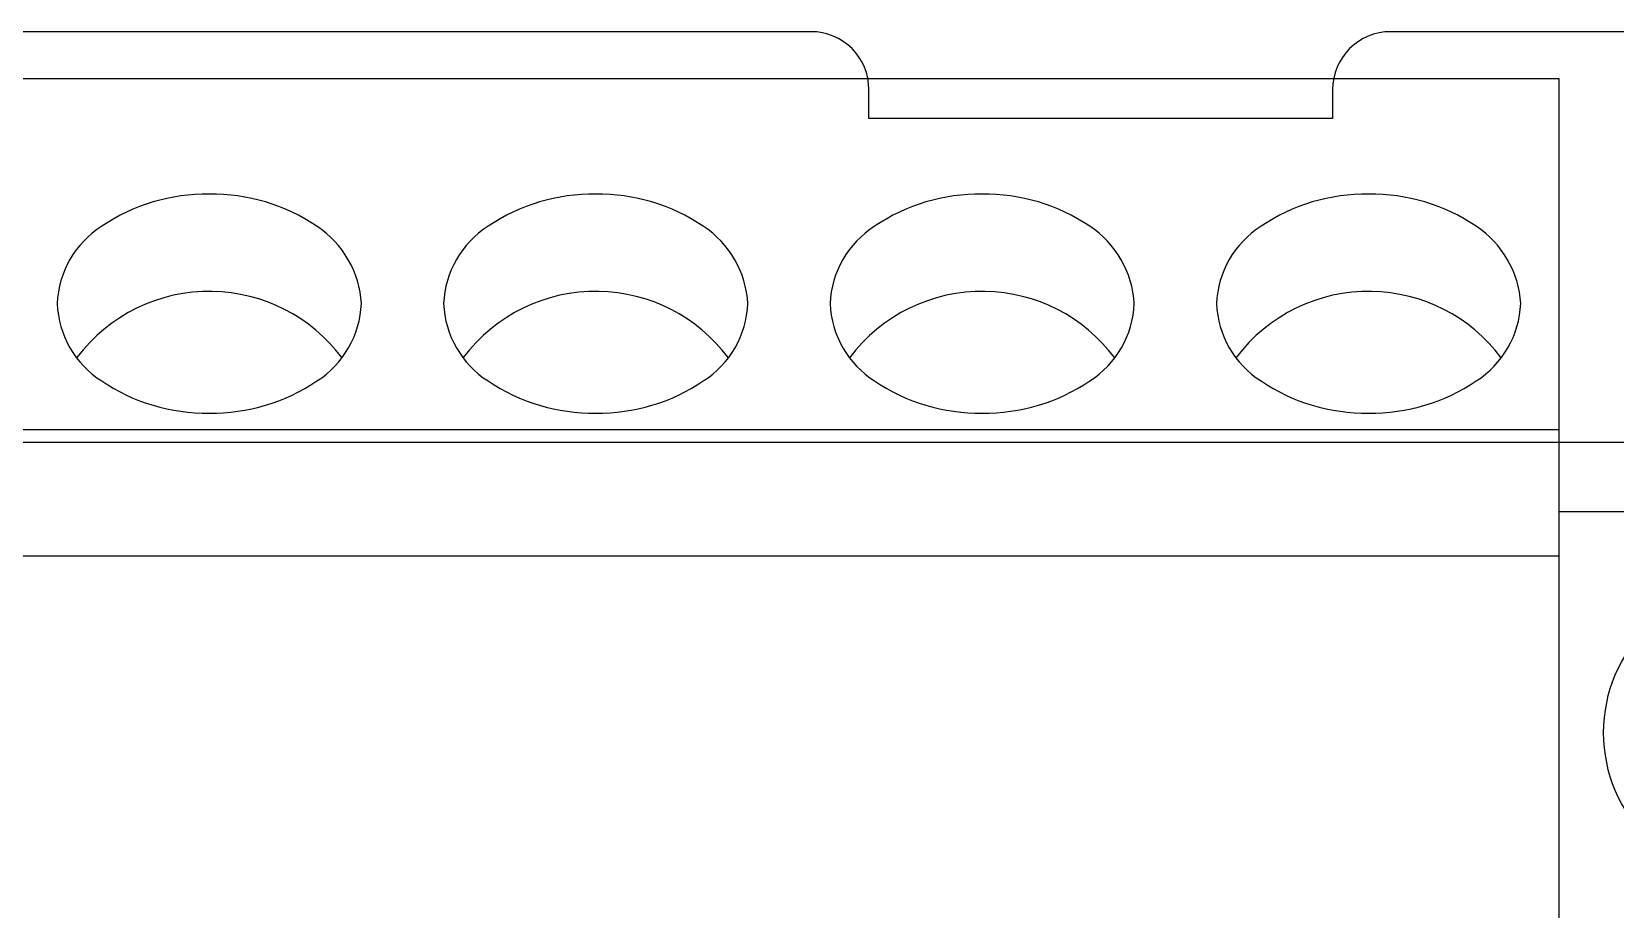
# Model space of a CAD drawing. Extents: x 1.1 to 23.7, y 0.2 to 17.2.
# Drawn here: x 20.636 to 21.455, y 4.595 to 5.049 of the extents above; entities that cross this region are included whole.
import ezdxf

# ---------------------------------------------------------------- set-up
doc = ezdxf.new("R2010")
doc.units = 0
doc.header["$MEASUREMENT"] = 0
for name, color, linetype in [('4_01__0-__NO_CARD', 7, 'CONTINUOUS'), ('4_02__B-___3__DI___4__DO__', 7, 'CONTINUOUS'), ('4_03__1-___4__DI___4__DO', 7, 'CONTINUOUS'), ('4_04__C-___4__DI___4__FHCI', 7, 'CONTINUOUS'), ('4_05__5-___8__AI', 7, 'CONTINUOUS'), ('4_06__6-___4__AI___4__AO', 7, 'CONTINUOUS'), ('4_07__3-___8__DI', 7, 'CONTINUOUS'), ('4_08__D-___4__DI___2__FORM', 7, 'CONTINUOUS'), ('5_01__9-_0-___10__RTD___NO', 7, 'CONTINUOUS'), ('5_02__9-_B-___10__RTD____3', 7, 'CONTINUOUS'), ('5_03__9-_1-___10__RTD____4', 7, 'CONTINUOUS'), ('5_04__9-_C-___10__RTD____4', 7, 'CONTINUOUS'), ('5_05__9-_5-___10__RTD____8', 7, 'CONTINUOUS'), ('5_06__9-_6-___10__RTD____4', 7, 'CONTINUOUS'), ('5_07__9-_71___10__RTD____3', 7, 'CONTINUOUS'), ('5_08__9-_72___10__RTD____5', 7, 'CONTINUOUS'), ('5_09__9-_73___10__RTD____5', 7, 'CONTINUOUS'), ('5_10__9-_74___10__RTD____3', 7, 'CONTINUOUS'), ('5_11__9-_75___10__RTD____5', 7, 'CONTINUOUS'), ('5_12__9-_76___10__RTD____5', 7, 'CONTINUOUS'), ('5_13__9-_3-___10__RTD____8', 7, 'CONTINUOUS'), ('5_14__9-_D-___10__RTD____4', 7, 'CONTINUOUS')]:
    doc.layers.add(name, color=color, linetype=linetype)

msp = doc.modelspace()

# ---------------------------------------------------------------- linework, layer by layer
at = {"layer": '4_01__0-__NO_CARD'}
msp.add_lwpolyline([(20.07387, 4.46928), (21.0391, 4.46928, 0.414214), (21.06899, 4.49917), (21.06899, 4.51428), (21.30899, 4.51428), (21.30899, 4.49917, 0.414214), (21.33887, 4.46928), (21.6966, 4.46928, 0.414973), (21.72649, 4.49917), (21.72649, 5.0194, 0.414973), (21.6966, 5.04928), (21.33887, 5.04928, 0.414214), (21.30899, 5.0194), (21.30899, 5.00428), (21.06899, 5.00428), (21.06899, 5.0194, 0.414214), (21.0391, 5.04928), (20.07387, 5.04928, 0.414214)], format="xyb", dxfattribs=at)
at = {"layer": '4_02__B-___3__DI___4__DO__'}
msp.add_lwpolyline([(21.42601, 5.02497), (21.42601, 4.41626), (19.82601, 4.41626), (19.82601, 5.02497)], close=True, dxfattribs=at)
for points in [[(20.78327, 4.94855, 0.154167), (20.72759, 4.96514, 0.154167), (20.67191, 4.94855, 0.244062), (20.64885, 4.9085, 0.244061), (20.67191, 4.86845, 0.154167), (20.72759, 4.85186, 0.154167), (20.78327, 4.86845, 0.24406), (20.80633, 4.9085, 0.236767)], [(20.98327, 4.94855, 0.154167), (20.92759, 4.96514, 0.154167), (20.87191, 4.94855, 0.244062), (20.84885, 4.9085, 0.244061), (20.87191, 4.86845, 0.154167), (20.92759, 4.85186, 0.154167), (20.98327, 4.86845, 0.24406), (21.00633, 4.9085, 0.236767)], [(21.18327, 4.94855, 0.154167), (21.12759, 4.96514, 0.154167), (21.07191, 4.94855, 0.244062), (21.04885, 4.9085, 0.244061), (21.07191, 4.86845, 0.154167), (21.12759, 4.85186, 0.154167), (21.18327, 4.86845, 0.24406), (21.20633, 4.9085, 0.236767)], [(21.38327, 4.94855, 0.154167), (21.32759, 4.96514, 0.154167), (21.27191, 4.94855, 0.244062), (21.24885, 4.9085, 0.244061), (21.27191, 4.86845, 0.154167), (21.32759, 4.85186, 0.154167), (21.38327, 4.86845, 0.24406), (21.40633, 4.9085, 0.236767)]]:
    msp.add_lwpolyline(points, format="xyb", close=True, dxfattribs=at)
for points in [[(20.7964, 4.88067, 0.005828), (20.79611, 4.88059, 0.231198), (20.72917, 4.91484, 0.240907), (20.65907, 4.88059, 0.001746), (20.65893, 4.88046)], [(20.9964, 4.88067, 0.005828), (20.99611, 4.88059, 0.231198), (20.92917, 4.91484, 0.240907), (20.85907, 4.88059, 0.001746), (20.85893, 4.88046)], [(21.1964, 4.88067, 0.005828), (21.19611, 4.88059, 0.231198), (21.12917, 4.91484, 0.240907), (21.05907, 4.88059, 0.001746), (21.05893, 4.88046)], [(21.3964, 4.88067, 0.005828), (21.39611, 4.88059, 0.231198), (21.32917, 4.91484, 0.240907), (21.25907, 4.88059, 0.001746), (21.25893, 4.88046)], [(21.42601, 4.80083), (21.58664, 4.80083, -0.414214), (21.62601, 4.76146), (21.62601, 4.61188, -0.414214), (21.58665, 4.57252), (21.42601, 4.57252)]]:
    msp.add_lwpolyline(points, format="xyb", dxfattribs=at)
for points in [[(19.82601, 4.84338), (21.42601, 4.84338)], [(19.82601, 4.77794), (21.42601, 4.77794)]]:
    msp.add_lwpolyline(points, dxfattribs=at)
msp.add_circle((21.52602, 4.68637), 0.07677, dxfattribs=at)
at = {"layer": '4_03__1-___4__DI___4__DO'}
msp.add_lwpolyline([(21.42601, 5.02497), (21.42601, 4.41626), (19.82601, 4.41626), (19.82601, 5.02497)], close=True, dxfattribs=at)
for points in [[(20.78327, 4.94855, 0.154167), (20.72759, 4.96514, 0.154167), (20.67191, 4.94855, 0.244062), (20.64885, 4.9085, 0.244061), (20.67191, 4.86845, 0.154167), (20.72759, 4.85186, 0.154167), (20.78327, 4.86845, 0.24406), (20.80633, 4.9085, 0.236767)], [(20.98327, 4.94855, 0.154167), (20.92759, 4.96514, 0.154167), (20.87191, 4.94855, 0.244062), (20.84885, 4.9085, 0.244061), (20.87191, 4.86845, 0.154167), (20.92759, 4.85186, 0.154167), (20.98327, 4.86845, 0.24406), (21.00633, 4.9085, 0.236767)], [(21.18327, 4.94855, 0.154167), (21.12759, 4.96514, 0.154167), (21.07191, 4.94855, 0.244062), (21.04885, 4.9085, 0.244061), (21.07191, 4.86845, 0.154167), (21.12759, 4.85186, 0.154167), (21.18327, 4.86845, 0.24406), (21.20633, 4.9085, 0.236767)], [(21.38327, 4.94855, 0.154167), (21.32759, 4.96514, 0.154167), (21.27191, 4.94855, 0.244062), (21.24885, 4.9085, 0.244061), (21.27191, 4.86845, 0.154167), (21.32759, 4.85186, 0.154167), (21.38327, 4.86845, 0.24406), (21.40633, 4.9085, 0.236767)]]:
    msp.add_lwpolyline(points, format="xyb", close=True, dxfattribs=at)
for points in [[(20.7964, 4.88067, 0.005828), (20.79611, 4.88059, 0.231198), (20.72917, 4.91484, 0.240907), (20.65907, 4.88059, 0.001746), (20.65893, 4.88046)], [(20.9964, 4.88067, 0.005828), (20.99611, 4.88059, 0.231198), (20.92917, 4.91484, 0.240907), (20.85907, 4.88059, 0.001746), (20.85893, 4.88046)], [(21.1964, 4.88067, 0.005828), (21.19611, 4.88059, 0.231198), (21.12917, 4.91484, 0.240907), (21.05907, 4.88059, 0.001746), (21.05893, 4.88046)], [(21.3964, 4.88067, 0.005828), (21.39611, 4.88059, 0.231198), (21.32917, 4.91484, 0.240907), (21.25907, 4.88059, 0.001746), (21.25893, 4.88046)], [(21.42601, 4.80083), (21.58664, 4.80083, -0.414214), (21.62601, 4.76146), (21.62601, 4.61188, -0.414214), (21.58665, 4.57252), (21.42601, 4.57252)]]:
    msp.add_lwpolyline(points, format="xyb", dxfattribs=at)
for points in [[(19.82601, 4.84338), (21.42601, 4.84338)], [(19.82601, 4.77794), (21.42601, 4.77794)]]:
    msp.add_lwpolyline(points, dxfattribs=at)
msp.add_circle((21.52602, 4.68637), 0.07677, dxfattribs=at)
at = {"layer": '4_04__C-___4__DI___4__FHCI'}
msp.add_lwpolyline([(21.42601, 5.02497), (21.42601, 4.41626), (19.82601, 4.41626), (19.82601, 5.02497)], close=True, dxfattribs=at)
for points in [[(20.78327, 4.94855, 0.154167), (20.72759, 4.96514, 0.154167), (20.67191, 4.94855, 0.244062), (20.64885, 4.9085, 0.244061), (20.67191, 4.86845, 0.154167), (20.72759, 4.85186, 0.154167), (20.78327, 4.86845, 0.24406), (20.80633, 4.9085, 0.236767)], [(20.98327, 4.94855, 0.154167), (20.92759, 4.96514, 0.154167), (20.87191, 4.94855, 0.244062), (20.84885, 4.9085, 0.244061), (20.87191, 4.86845, 0.154167), (20.92759, 4.85186, 0.154167), (20.98327, 4.86845, 0.24406), (21.00633, 4.9085, 0.236767)], [(21.18327, 4.94855, 0.154167), (21.12759, 4.96514, 0.154167), (21.07191, 4.94855, 0.244062), (21.04885, 4.9085, 0.244061), (21.07191, 4.86845, 0.154167), (21.12759, 4.85186, 0.154167), (21.18327, 4.86845, 0.24406), (21.20633, 4.9085, 0.236767)], [(21.38327, 4.94855, 0.154167), (21.32759, 4.96514, 0.154167), (21.27191, 4.94855, 0.244062), (21.24885, 4.9085, 0.244061), (21.27191, 4.86845, 0.154167), (21.32759, 4.85186, 0.154167), (21.38327, 4.86845, 0.24406), (21.40633, 4.9085, 0.236767)]]:
    msp.add_lwpolyline(points, format="xyb", close=True, dxfattribs=at)
for points in [[(20.7964, 4.88067, 0.005828), (20.79611, 4.88059, 0.231198), (20.72917, 4.91484, 0.240907), (20.65907, 4.88059, 0.001746), (20.65893, 4.88046)], [(20.9964, 4.88067, 0.005828), (20.99611, 4.88059, 0.231198), (20.92917, 4.91484, 0.240907), (20.85907, 4.88059, 0.001746), (20.85893, 4.88046)], [(21.1964, 4.88067, 0.005828), (21.19611, 4.88059, 0.231198), (21.12917, 4.91484, 0.240907), (21.05907, 4.88059, 0.001746), (21.05893, 4.88046)], [(21.3964, 4.88067, 0.005828), (21.39611, 4.88059, 0.231198), (21.32917, 4.91484, 0.240907), (21.25907, 4.88059, 0.001746), (21.25893, 4.88046)], [(21.42601, 4.80083), (21.58664, 4.80083, -0.414214), (21.62601, 4.76146), (21.62601, 4.61188, -0.414214), (21.58665, 4.57252), (21.42601, 4.57252)]]:
    msp.add_lwpolyline(points, format="xyb", dxfattribs=at)
for points in [[(19.82601, 4.84338), (21.42601, 4.84338)], [(19.82601, 4.77794), (21.42601, 4.77794)]]:
    msp.add_lwpolyline(points, dxfattribs=at)
msp.add_circle((21.52602, 4.68637), 0.07677, dxfattribs=at)
at = {"layer": '4_05__5-___8__AI'}
msp.add_lwpolyline([(21.42601, 5.02497), (21.42601, 4.41626), (19.82601, 4.41626), (19.82601, 5.02497)], close=True, dxfattribs=at)
for points in [[(20.78327, 4.94855, 0.154167), (20.72759, 4.96514, 0.154167), (20.67191, 4.94855, 0.244062), (20.64885, 4.9085, 0.244061), (20.67191, 4.86845, 0.154167), (20.72759, 4.85186, 0.154167), (20.78327, 4.86845, 0.24406), (20.80633, 4.9085, 0.236767)], [(20.98327, 4.94855, 0.154167), (20.92759, 4.96514, 0.154167), (20.87191, 4.94855, 0.244062), (20.84885, 4.9085, 0.244061), (20.87191, 4.86845, 0.154167), (20.92759, 4.85186, 0.154167), (20.98327, 4.86845, 0.24406), (21.00633, 4.9085, 0.236767)], [(21.18327, 4.94855, 0.154167), (21.12759, 4.96514, 0.154167), (21.07191, 4.94855, 0.244062), (21.04885, 4.9085, 0.244061), (21.07191, 4.86845, 0.154167), (21.12759, 4.85186, 0.154167), (21.18327, 4.86845, 0.24406), (21.20633, 4.9085, 0.236767)], [(21.38327, 4.94855, 0.154167), (21.32759, 4.96514, 0.154167), (21.27191, 4.94855, 0.244062), (21.24885, 4.9085, 0.244061), (21.27191, 4.86845, 0.154167), (21.32759, 4.85186, 0.154167), (21.38327, 4.86845, 0.24406), (21.40633, 4.9085, 0.236767)]]:
    msp.add_lwpolyline(points, format="xyb", close=True, dxfattribs=at)
for points in [[(20.7964, 4.88067, 0.005828), (20.79611, 4.88059, 0.231198), (20.72917, 4.91484, 0.240907), (20.65907, 4.88059, 0.001746), (20.65893, 4.88046)], [(20.9964, 4.88067, 0.005828), (20.99611, 4.88059, 0.231198), (20.92917, 4.91484, 0.240907), (20.85907, 4.88059, 0.001746), (20.85893, 4.88046)], [(21.1964, 4.88067, 0.005828), (21.19611, 4.88059, 0.231198), (21.12917, 4.91484, 0.240907), (21.05907, 4.88059, 0.001746), (21.05893, 4.88046)], [(21.3964, 4.88067, 0.005828), (21.39611, 4.88059, 0.231198), (21.32917, 4.91484, 0.240907), (21.25907, 4.88059, 0.001746), (21.25893, 4.88046)], [(21.42601, 4.80083), (21.58664, 4.80083, -0.414214), (21.62601, 4.76146), (21.62601, 4.61188, -0.414214), (21.58665, 4.57252), (21.42601, 4.57252)]]:
    msp.add_lwpolyline(points, format="xyb", dxfattribs=at)
for points in [[(19.82601, 4.84338), (21.42601, 4.84338)], [(19.82601, 4.77794), (21.42601, 4.77794)]]:
    msp.add_lwpolyline(points, dxfattribs=at)
msp.add_circle((21.52602, 4.68637), 0.07677, dxfattribs=at)
at = {"layer": '4_06__6-___4__AI___4__AO'}
msp.add_lwpolyline([(21.42601, 5.02497), (21.42601, 4.41626), (19.82601, 4.41626), (19.82601, 5.02497)], close=True, dxfattribs=at)
for points in [[(20.78327, 4.94855, 0.154167), (20.72759, 4.96514, 0.154167), (20.67191, 4.94855, 0.244062), (20.64885, 4.9085, 0.244061), (20.67191, 4.86845, 0.154167), (20.72759, 4.85186, 0.154167), (20.78327, 4.86845, 0.24406), (20.80633, 4.9085, 0.236767)], [(20.98327, 4.94855, 0.154167), (20.92759, 4.96514, 0.154167), (20.87191, 4.94855, 0.244062), (20.84885, 4.9085, 0.244061), (20.87191, 4.86845, 0.154167), (20.92759, 4.85186, 0.154167), (20.98327, 4.86845, 0.24406), (21.00633, 4.9085, 0.236767)], [(21.18327, 4.94855, 0.154167), (21.12759, 4.96514, 0.154167), (21.07191, 4.94855, 0.244062), (21.04885, 4.9085, 0.244061), (21.07191, 4.86845, 0.154167), (21.12759, 4.85186, 0.154167), (21.18327, 4.86845, 0.24406), (21.20633, 4.9085, 0.236767)], [(21.38327, 4.94855, 0.154167), (21.32759, 4.96514, 0.154167), (21.27191, 4.94855, 0.244062), (21.24885, 4.9085, 0.244061), (21.27191, 4.86845, 0.154167), (21.32759, 4.85186, 0.154167), (21.38327, 4.86845, 0.24406), (21.40633, 4.9085, 0.236767)]]:
    msp.add_lwpolyline(points, format="xyb", close=True, dxfattribs=at)
for points in [[(20.7964, 4.88067, 0.005828), (20.79611, 4.88059, 0.231198), (20.72917, 4.91484, 0.240907), (20.65907, 4.88059, 0.001746), (20.65893, 4.88046)], [(20.9964, 4.88067, 0.005828), (20.99611, 4.88059, 0.231198), (20.92917, 4.91484, 0.240907), (20.85907, 4.88059, 0.001746), (20.85893, 4.88046)], [(21.1964, 4.88067, 0.005828), (21.19611, 4.88059, 0.231198), (21.12917, 4.91484, 0.240907), (21.05907, 4.88059, 0.001746), (21.05893, 4.88046)], [(21.3964, 4.88067, 0.005828), (21.39611, 4.88059, 0.231198), (21.32917, 4.91484, 0.240907), (21.25907, 4.88059, 0.001746), (21.25893, 4.88046)], [(21.42601, 4.80083), (21.58664, 4.80083, -0.414214), (21.62601, 4.76146), (21.62601, 4.61188, -0.414214), (21.58665, 4.57252), (21.42601, 4.57252)]]:
    msp.add_lwpolyline(points, format="xyb", dxfattribs=at)
for points in [[(19.82601, 4.84338), (21.42601, 4.84338)], [(19.82601, 4.77794), (21.42601, 4.77794)]]:
    msp.add_lwpolyline(points, dxfattribs=at)
msp.add_circle((21.52602, 4.68637), 0.07677, dxfattribs=at)
at = {"layer": '4_07__3-___8__DI'}
msp.add_lwpolyline([(21.42601, 5.02497), (21.42601, 4.41626), (19.82601, 4.41626), (19.82601, 5.02497)], close=True, dxfattribs=at)
for points in [[(20.78327, 4.94855, 0.154167), (20.72759, 4.96514, 0.154167), (20.67191, 4.94855, 0.244062), (20.64885, 4.9085, 0.244061), (20.67191, 4.86845, 0.154167), (20.72759, 4.85186, 0.154167), (20.78327, 4.86845, 0.24406), (20.80633, 4.9085, 0.236767)], [(20.98327, 4.94855, 0.154167), (20.92759, 4.96514, 0.154167), (20.87191, 4.94855, 0.244062), (20.84885, 4.9085, 0.244061), (20.87191, 4.86845, 0.154167), (20.92759, 4.85186, 0.154167), (20.98327, 4.86845, 0.24406), (21.00633, 4.9085, 0.236767)], [(21.18327, 4.94855, 0.154167), (21.12759, 4.96514, 0.154167), (21.07191, 4.94855, 0.244062), (21.04885, 4.9085, 0.244061), (21.07191, 4.86845, 0.154167), (21.12759, 4.85186, 0.154167), (21.18327, 4.86845, 0.24406), (21.20633, 4.9085, 0.236767)], [(21.38327, 4.94855, 0.154167), (21.32759, 4.96514, 0.154167), (21.27191, 4.94855, 0.244062), (21.24885, 4.9085, 0.244061), (21.27191, 4.86845, 0.154167), (21.32759, 4.85186, 0.154167), (21.38327, 4.86845, 0.24406), (21.40633, 4.9085, 0.236767)]]:
    msp.add_lwpolyline(points, format="xyb", close=True, dxfattribs=at)
for points in [[(20.7964, 4.88067, 0.005828), (20.79611, 4.88059, 0.231198), (20.72917, 4.91484, 0.240907), (20.65907, 4.88059, 0.001746), (20.65893, 4.88046)], [(20.9964, 4.88067, 0.005828), (20.99611, 4.88059, 0.231198), (20.92917, 4.91484, 0.240907), (20.85907, 4.88059, 0.001746), (20.85893, 4.88046)], [(21.1964, 4.88067, 0.005828), (21.19611, 4.88059, 0.231198), (21.12917, 4.91484, 0.240907), (21.05907, 4.88059, 0.001746), (21.05893, 4.88046)], [(21.3964, 4.88067, 0.005828), (21.39611, 4.88059, 0.231198), (21.32917, 4.91484, 0.240907), (21.25907, 4.88059, 0.001746), (21.25893, 4.88046)], [(21.42601, 4.80083), (21.58664, 4.80083, -0.414214), (21.62601, 4.76146), (21.62601, 4.61188, -0.414214), (21.58665, 4.57252), (21.42601, 4.57252)]]:
    msp.add_lwpolyline(points, format="xyb", dxfattribs=at)
for points in [[(19.82601, 4.84338), (21.42601, 4.84338)], [(19.82601, 4.77794), (21.42601, 4.77794)]]:
    msp.add_lwpolyline(points, dxfattribs=at)
msp.add_circle((21.52602, 4.68637), 0.07677, dxfattribs=at)
at = {"layer": '4_08__D-___4__DI___2__FORM'}
msp.add_lwpolyline([(21.42601, 5.02497), (21.42601, 4.41626), (19.82601, 4.41626), (19.82601, 5.02497)], close=True, dxfattribs=at)
for points in [[(20.78327, 4.94855, 0.154167), (20.72759, 4.96514, 0.154167), (20.67191, 4.94855, 0.244062), (20.64885, 4.9085, 0.244061), (20.67191, 4.86845, 0.154167), (20.72759, 4.85186, 0.154167), (20.78327, 4.86845, 0.24406), (20.80633, 4.9085, 0.236767)], [(20.98327, 4.94855, 0.154167), (20.92759, 4.96514, 0.154167), (20.87191, 4.94855, 0.244062), (20.84885, 4.9085, 0.244061), (20.87191, 4.86845, 0.154167), (20.92759, 4.85186, 0.154167), (20.98327, 4.86845, 0.24406), (21.00633, 4.9085, 0.236767)], [(21.18327, 4.94855, 0.154167), (21.12759, 4.96514, 0.154167), (21.07191, 4.94855, 0.244062), (21.04885, 4.9085, 0.244061), (21.07191, 4.86845, 0.154167), (21.12759, 4.85186, 0.154167), (21.18327, 4.86845, 0.24406), (21.20633, 4.9085, 0.236767)], [(21.38327, 4.94855, 0.154167), (21.32759, 4.96514, 0.154167), (21.27191, 4.94855, 0.244062), (21.24885, 4.9085, 0.244061), (21.27191, 4.86845, 0.154167), (21.32759, 4.85186, 0.154167), (21.38327, 4.86845, 0.24406), (21.40633, 4.9085, 0.236767)]]:
    msp.add_lwpolyline(points, format="xyb", close=True, dxfattribs=at)
for points in [[(20.7964, 4.88067, 0.005828), (20.79611, 4.88059, 0.231198), (20.72917, 4.91484, 0.240907), (20.65907, 4.88059, 0.001746), (20.65893, 4.88046)], [(20.9964, 4.88067, 0.005828), (20.99611, 4.88059, 0.231198), (20.92917, 4.91484, 0.240907), (20.85907, 4.88059, 0.001746), (20.85893, 4.88046)], [(21.1964, 4.88067, 0.005828), (21.19611, 4.88059, 0.231198), (21.12917, 4.91484, 0.240907), (21.05907, 4.88059, 0.001746), (21.05893, 4.88046)], [(21.3964, 4.88067, 0.005828), (21.39611, 4.88059, 0.231198), (21.32917, 4.91484, 0.240907), (21.25907, 4.88059, 0.001746), (21.25893, 4.88046)], [(21.42601, 4.80083), (21.58664, 4.80083, -0.414214), (21.62601, 4.76146), (21.62601, 4.61188, -0.414214), (21.58665, 4.57252), (21.42601, 4.57252)]]:
    msp.add_lwpolyline(points, format="xyb", dxfattribs=at)
for points in [[(19.82601, 4.84338), (21.42601, 4.84338)], [(19.82601, 4.77794), (21.42601, 4.77794)]]:
    msp.add_lwpolyline(points, dxfattribs=at)
msp.add_circle((21.52602, 4.68637), 0.07677, dxfattribs=at)
at = {"layer": '5_01__9-_0-___10__RTD___NO'}
msp.add_lwpolyline([(19.48957, 4.83669), (19.48957, 4.75173), (19.39718, 4.75173), (19.33861, 4.69313), (19.33861, 4.61029), (19.39718, 4.55172), (19.48957, 4.55172), (19.48957, 4.39669), (21.65521, 4.39669), (21.65521, 4.55172), (21.7476, 4.55172), (21.8062, 4.61029), (21.8062, 4.69313), (21.7476, 4.75173), (21.65521, 4.75173), (21.65521, 4.83669), (19.48957, 4.83669)], dxfattribs=at)
at = {"layer": '5_02__9-_B-___10__RTD____3'}
msp.add_lwpolyline([(19.48957, 4.83669), (19.48957, 4.75173), (19.39718, 4.75173), (19.33861, 4.69313), (19.33861, 4.61029), (19.39718, 4.55172), (19.48957, 4.55172), (19.48957, 4.39669), (21.65521, 4.39669), (21.65521, 4.55172), (21.7476, 4.55172), (21.8062, 4.61029), (21.8062, 4.69313), (21.7476, 4.75173), (21.65521, 4.75173), (21.65521, 4.83669), (19.48957, 4.83669)], dxfattribs=at)
at = {"layer": '5_03__9-_1-___10__RTD____4'}
msp.add_lwpolyline([(19.48957, 4.83669), (19.48957, 4.75173), (19.39718, 4.75173), (19.33861, 4.69313), (19.33861, 4.61029), (19.39718, 4.55172), (19.48957, 4.55172), (19.48957, 4.39669), (21.65521, 4.39669), (21.65521, 4.55172), (21.7476, 4.55172), (21.8062, 4.61029), (21.8062, 4.69313), (21.7476, 4.75173), (21.65521, 4.75173), (21.65521, 4.83669), (19.48957, 4.83669)], dxfattribs=at)
at = {"layer": '5_04__9-_C-___10__RTD____4'}
msp.add_lwpolyline([(19.48957, 4.83669), (19.48957, 4.75173), (19.39718, 4.75173), (19.33861, 4.69313), (19.33861, 4.61029), (19.39718, 4.55172), (19.48957, 4.55172), (19.48957, 4.39669), (21.65521, 4.39669), (21.65521, 4.55172), (21.7476, 4.55172), (21.8062, 4.61029), (21.8062, 4.69313), (21.7476, 4.75173), (21.65521, 4.75173), (21.65521, 4.83669), (19.48957, 4.83669)], dxfattribs=at)
at = {"layer": '5_05__9-_5-___10__RTD____8'}
msp.add_lwpolyline([(19.48957, 4.83669), (19.48957, 4.75173), (19.39718, 4.75173), (19.33861, 4.69313), (19.33861, 4.61029), (19.39718, 4.55172), (19.48957, 4.55172), (19.48957, 4.39669), (21.65521, 4.39669), (21.65521, 4.55172), (21.7476, 4.55172), (21.8062, 4.61029), (21.8062, 4.69313), (21.7476, 4.75173), (21.65521, 4.75173), (21.65521, 4.83669), (19.48957, 4.83669)], dxfattribs=at)
at = {"layer": '5_06__9-_6-___10__RTD____4'}
msp.add_lwpolyline([(19.48957, 4.83669), (19.48957, 4.75173), (19.39718, 4.75173), (19.33861, 4.69313), (19.33861, 4.61029), (19.39718, 4.55172), (19.48957, 4.55172), (19.48957, 4.39669), (21.65521, 4.39669), (21.65521, 4.55172), (21.7476, 4.55172), (21.8062, 4.61029), (21.8062, 4.69313), (21.7476, 4.75173), (21.65521, 4.75173), (21.65521, 4.83669), (19.48957, 4.83669)], dxfattribs=at)
at = {"layer": '5_07__9-_71___10__RTD____3'}
msp.add_lwpolyline([(19.48957, 4.83669), (19.48957, 4.75173), (19.39718, 4.75173), (19.33861, 4.69313), (19.33861, 4.61029), (19.39718, 4.55172), (19.48957, 4.55172), (19.48957, 4.39669), (21.65521, 4.39669), (21.65521, 4.55172), (21.7476, 4.55172), (21.8062, 4.61029), (21.8062, 4.69313), (21.7476, 4.75173), (21.65521, 4.75173), (21.65521, 4.83669), (19.48957, 4.83669)], dxfattribs=at)
at = {"layer": '5_08__9-_72___10__RTD____5'}
msp.add_lwpolyline([(19.48957, 4.83669), (19.48957, 4.75173), (19.39718, 4.75173), (19.33861, 4.69313), (19.33861, 4.61029), (19.39718, 4.55172), (19.48957, 4.55172), (19.48957, 4.39669), (21.65521, 4.39669), (21.65521, 4.55172), (21.7476, 4.55172), (21.8062, 4.61029), (21.8062, 4.69313), (21.7476, 4.75173), (21.65521, 4.75173), (21.65521, 4.83669), (19.48957, 4.83669)], dxfattribs=at)
at = {"layer": '5_09__9-_73___10__RTD____5'}
msp.add_lwpolyline([(19.48957, 4.83669), (19.48957, 4.75173), (19.39718, 4.75173), (19.33861, 4.69313), (19.33861, 4.61029), (19.39718, 4.55172), (19.48957, 4.55172), (19.48957, 4.39669), (21.65521, 4.39669), (21.65521, 4.55172), (21.7476, 4.55172), (21.8062, 4.61029), (21.8062, 4.69313), (21.7476, 4.75173), (21.65521, 4.75173), (21.65521, 4.83669), (19.48957, 4.83669)], dxfattribs=at)
at = {"layer": '5_10__9-_74___10__RTD____3'}
msp.add_lwpolyline([(19.4897, 4.83669), (19.4897, 4.75173), (19.3973, 4.75173), (19.33874, 4.69313), (19.33874, 4.61029), (19.3973, 4.55172), (19.4897, 4.55172), (19.4897, 4.39669), (21.65533, 4.39669), (21.65533, 4.55172), (21.74772, 4.55172), (21.80632, 4.61029), (21.80632, 4.69313), (21.74772, 4.75173), (21.65533, 4.75173), (21.65533, 4.83669), (19.4897, 4.83669)], dxfattribs=at)
at = {"layer": '5_11__9-_75___10__RTD____5'}
msp.add_lwpolyline([(19.4897, 4.83669), (19.4897, 4.75173), (19.3973, 4.75173), (19.33874, 4.69313), (19.33874, 4.61029), (19.3973, 4.55172), (19.4897, 4.55172), (19.4897, 4.39669), (21.65533, 4.39669), (21.65533, 4.55172), (21.74772, 4.55172), (21.80632, 4.61029), (21.80632, 4.69313), (21.74772, 4.75173), (21.65533, 4.75173), (21.65533, 4.83669), (19.4897, 4.83669)], dxfattribs=at)
at = {"layer": '5_12__9-_76___10__RTD____5'}
msp.add_lwpolyline([(19.4897, 4.83669), (19.4897, 4.75173), (19.3973, 4.75173), (19.33874, 4.69313), (19.33874, 4.61029), (19.3973, 4.55172), (19.4897, 4.55172), (19.4897, 4.39669), (21.65533, 4.39669), (21.65533, 4.55172), (21.74772, 4.55172), (21.80632, 4.61029), (21.80632, 4.69313), (21.74772, 4.75173), (21.65533, 4.75173), (21.65533, 4.83669), (19.4897, 4.83669)], dxfattribs=at)
at = {"layer": '5_13__9-_3-___10__RTD____8'}
msp.add_lwpolyline([(19.4897, 4.83669), (19.4897, 4.75173), (19.3973, 4.75173), (19.33874, 4.69313), (19.33874, 4.61029), (19.3973, 4.55172), (19.4897, 4.55172), (19.4897, 4.39669), (21.65533, 4.39669), (21.65533, 4.55172), (21.74772, 4.55172), (21.80632, 4.61029), (21.80632, 4.69313), (21.74772, 4.75173), (21.65533, 4.75173), (21.65533, 4.83669), (19.4897, 4.83669)], dxfattribs=at)
at = {"layer": '5_14__9-_D-___10__RTD____4'}
msp.add_lwpolyline([(19.4897, 4.83669), (19.4897, 4.75173), (19.3973, 4.75173), (19.33874, 4.69313), (19.33874, 4.61029), (19.3973, 4.55172), (19.4897, 4.55172), (19.4897, 4.39669), (21.65533, 4.39669), (21.65533, 4.55172), (21.74772, 4.55172), (21.80632, 4.61029), (21.80632, 4.69313), (21.74772, 4.75173), (21.65533, 4.75173), (21.65533, 4.83669), (19.4897, 4.83669)], dxfattribs=at)

doc.saveas('drawing.dxf')
